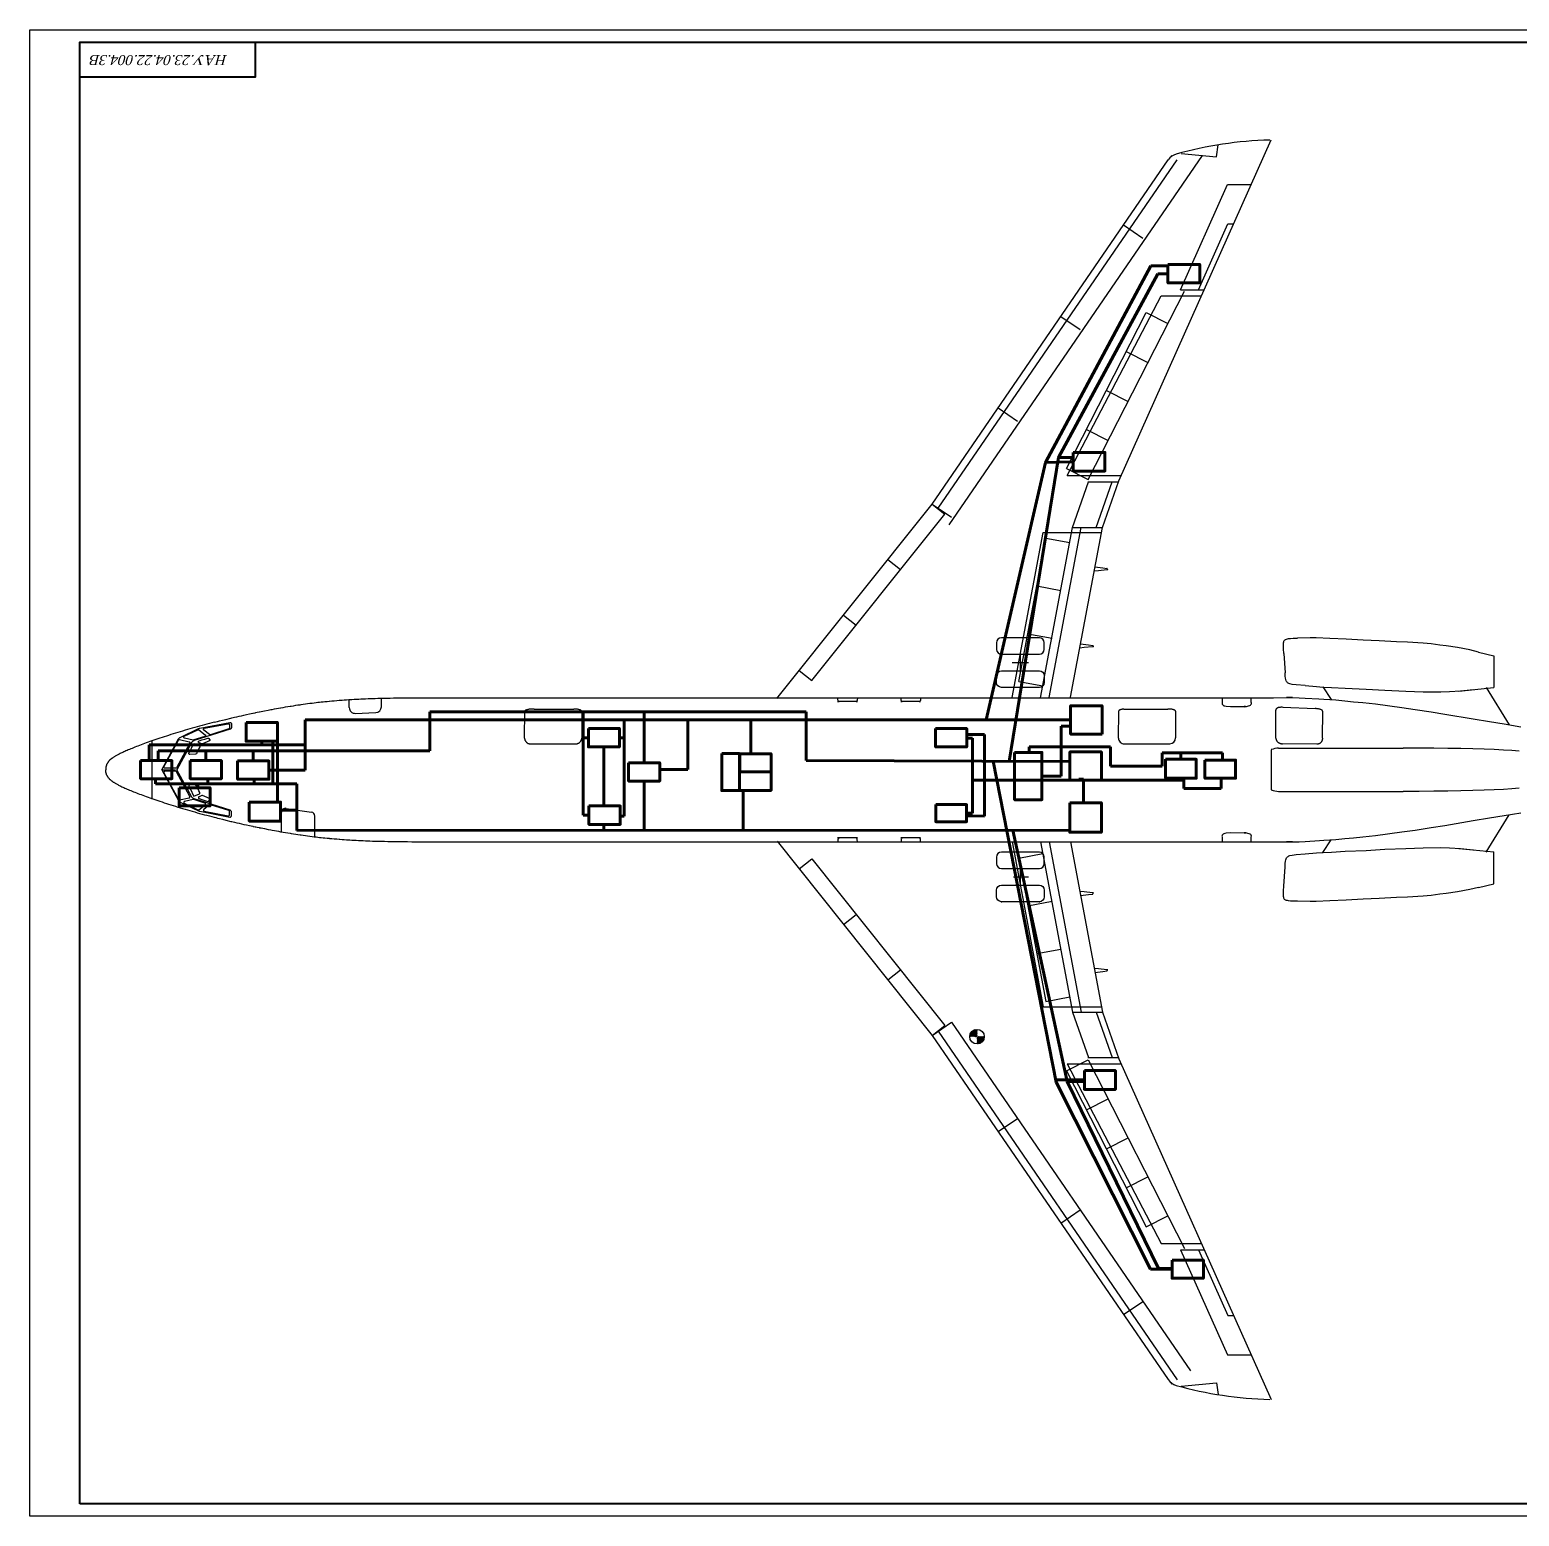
# Model space of a CAD drawing. Header units: millimetres. Extents: x 1996 to 3102, y 1502 to 2096.
# Drawn here: x 1996 to 2591, y 1502 to 2096 of the extents above; entities that cross this region are included whole.
import ezdxf

# ---------------------------------------------------------------- set-up
doc = ezdxf.new("R2010")
doc.units = ezdxf.units.MM
for name, color, linetype in [('10', 7, 'Continuous'), ('Tonk', 252, 'Continuous'), ('ГС1', 1, 'Continuous'), ('ГС2', 5, 'Continuous'), ('ГС3', 3, 'Continuous'), ('елементи ГС', 7, 'Continuous')]:
    doc.layers.add(name, color=color, linetype=linetype)
doc.layers.add('TRI', color=250, linetype='Continuous', lineweight=40)
doc.styles.add('ESKD_WIN', font='eskd_win.shx', dxfattribs={"oblique": 15})

msp = doc.modelspace()

# ---------------------------------------------------------------- linework, layer by layer
at = {"layer": '10', "color": 7, "linetype": 'Continuous'}
for p, q in [((2431.4, 1916.21), (2492.23, 2052.44)), ((2470.46, 2045.71), (2471.16, 2050.45)), ((2356.84, 1906.89), (2451.11, 2044.42)), ((2359.25, 1905.24), (2454.71, 2044.52)), ((2363.63, 1898.64), (2464.8, 2046.24)), ((2452.31, 2046.16), (2452.63, 2045.94)), ((2456.38, 2047.03), (2470.46, 2045.71)), ((2456.11, 1992.52), (2474.88, 2034.57)), ((2474.88, 2034.57), (2484.25, 2034.57)), ((2433.3, 2018.44), (2441, 2013.17)), ((2463.22, 1992.52), (2474.99, 2018.88)), ((2474.99, 2018.88), (2477.24, 2018.88)), ((2410.77, 1918.31), (2448.34, 1990.06)), ((2419.2, 1916.7), (2457.63, 1992.04)), ((2448.34, 1990.06), (2464.37, 1990.06)), ((2456.11, 1992.52), (2465.48, 1992.52)), ((2408.25, 1981.9), (2415.96, 1976.63)), ((2410.54, 1921.11), (2442.32, 1983.41)), ((2442.32, 1983.41), (2450.98, 1979)), ((2434.37, 1967.83), (2443.04, 1963.42)), ((2426.43, 1952.26), (2435.09, 1947.85)), ((2383.2, 1945.35), (2390.91, 1940.09)), ((2418.48, 1936.68), (2427.15, 1932.27)), ((2410.54, 1921.11), (2419.2, 1916.7)), ((2410.77, 1918.31), (2432.34, 1918.31)), ((2412.91, 1897.57), (2419.28, 1915.73)), ((2418.98, 1915.73), (2431.18, 1915.73)), ((2422.39, 1897.57), (2428.76, 1915.73)), ((2424.86, 1897.57), (2431.4, 1916.21)), ((2294.83, 1829.25), (2356.84, 1906.89)), ((2356.84, 1906.89), (2364.54, 1901.62)), ((2356.84, 1906.89), (2361.86, 1902.89)), ((2308.74, 1836.39), (2361.86, 1902.89)), ((2388.78, 1829.61), (2401.13, 1895.47)), ((2391.47, 1836.01), (2402.22, 1893.28)), ((2400.14, 1829.48), (2412.91, 1897.57)), ((2401.13, 1895.47), (2424.47, 1895.47)), ((2402.22, 1893.28), (2411.77, 1891.49)), ((2403.57, 1829.64), (2416.31, 1897.57)), ((2412.15, 1829.77), (2424.86, 1897.57)), ((2412.91, 1897.57), (2424.86, 1897.57)), ((2339.13, 1884.72), (2344.15, 1880.73)), ((2398.63, 1874.19), (2408.19, 1872.4)), ((2321.42, 1862.55), (2326.44, 1858.56)), ((2395.05, 1855.1), (2404.73, 1853.29)), ((2392.08, 1840.31), (2392.08, 1846.7)), ((2497.36, 1847.23), (2497.82, 1839.47)), ((2575.16, 1847.77), (2581.18, 1846.3)), ((2581.18, 1846.3), (2581.24, 1833.57)), ((2303.72, 1840.39), (2308.74, 1836.39)), ((2388.78, 1843.55), (2395.3, 1843.55)), ((2391.47, 1836.01), (2401.03, 1834.22)), ((2512.87, 1833.8), (2516.3, 1828.75)), ((2567.28, 1832.19), (2581.24, 1833.57)), ((2578.21, 1833.63), (2587.4, 1818.72)), ((2123.92, 1825.57), (2123.92, 1828.77)), ((2136.75, 1825.91), (2136.75, 1829.3)), ((2162.62, 1829.51), (2260.69, 1829.51)), ((2260.69, 1829.51), (2417.05, 1829.51)), ((2126.35, 1823.24), (2134.52, 1823.58)), ((2193.99, 1813.3), (2194.08, 1824.23)), ((2197.81, 1824.97), (2213.69, 1825)), ((2216.8, 1824.11), (2216.81, 1813.34)), ((2431.27, 1813.4), (2431.35, 1823.98)), ((2433.42, 1824.95), (2450.97, 1825)), ((2454.08, 1824.11), (2454.09, 1813.44)), ((2494.18, 1813.35), (2494.2, 1824.39)), ((2496.9, 1825.8), (2509.9, 1825.18)), ((2512.83, 1813.46), (2512.87, 1824.06)), ((2045.15, 1789), (2045.15, 1812.46)), ((2196.23, 1811.05), (2214.59, 1811.1)), ((2433.61, 1811.05), (2451.76, 1811.1)), ((2495.27, 1809.38), (2545.08, 1809.38)), ((2496.85, 1811.15), (2510.47, 1811.1)), ((2492.32, 1808.75), (2492.33, 1792.7)), ((2049.04, 1800.73), (2054.48, 1800.73)), ((2495.27, 1792.07), (2545.08, 1792.07)), ((2096.88, 1775.91), (2096.88, 1783.75)), ((2098.67, 1785.29), (2108.78, 1783.78)), ((2110.11, 1773.94), (2110.11, 1782.24)), ((2578.21, 1767.83), (2587.4, 1782.73)), ((2162.62, 1771.94), (2260.69, 1771.94)), ((2260.69, 1771.94), (2417.05, 1771.94)), ((2294.85, 1772.18), (2356.84, 1694.57)), ((2388.76, 1771.94), (2401.13, 1705.99)), ((2400.15, 1771.94), (2412.91, 1703.89)), ((2403.54, 1771.94), (2416.31, 1703.89)), ((2412.1, 1771.94), (2424.86, 1703.89)), ((2512.87, 1767.65), (2516.3, 1772.71)), ((2567.28, 1769.26), (2581.24, 1767.89)), ((2581.18, 1755.16), (2581.24, 1767.89)), ((2303.72, 1761.07), (2308.74, 1765.07)), ((2308.74, 1765.07), (2361.86, 1698.56)), ((2391.47, 1765.44), (2401.03, 1767.23)), ((2391.47, 1765.44), (2402.22, 1708.17)), ((2497.36, 1754.22), (2497.82, 1761.98)), ((2389.33, 1757.91), (2395.37, 1757.91)), ((2389.33, 1757.91), (2395.37, 1757.91)), ((2392.08, 1754.75), (2392.08, 1761.14)), ((2575.16, 1753.69), (2581.18, 1755.16)), ((2395.05, 1746.35), (2404.73, 1748.16)), ((2321.42, 1738.9), (2326.44, 1742.9)), ((2398.63, 1727.26), (2408.19, 1729.05)), ((2339.13, 1716.73), (2344.15, 1720.73)), ((2402.22, 1708.17), (2411.77, 1709.96)), ((2401.13, 1705.99), (2424.47, 1705.99)), ((2412.91, 1703.89), (2424.86, 1703.89)), ((2412.91, 1703.89), (2419.28, 1685.73)), ((2422.39, 1703.89), (2428.76, 1685.73)), ((2424.86, 1703.89), (2431.4, 1685.24)), ((2356.84, 1694.57), (2364.54, 1699.83)), ((2356.84, 1694.56), (2361.86, 1698.56)), ((2359.25, 1696.21), (2454.71, 1556.94)), ((2364.54, 1699.83), (2460.01, 1560.56)), ((2371.84, 1694.37), (2374.45, 1696.98)), ((2371.88, 1694.07), (2374.75, 1696.94)), ((2371.91, 1694.76), (2374.06, 1696.91)), ((2372.08, 1695.27), (2373.55, 1696.74)), ((2372.21, 1694.07), (2374.75, 1696.61)), ((2372.54, 1694.07), (2374.75, 1696.28)), ((2356.84, 1694.57), (2451.11, 1557.04)), ((2372.87, 1694.07), (2374.75, 1695.95)), ((2373.2, 1694.07), (2374.75, 1695.62)), ((2373.53, 1694.07), (2374.75, 1695.29)), ((2373.86, 1694.07), (2374.75, 1694.96)), ((2374.19, 1694.07), (2374.75, 1694.63)), ((2374.52, 1694.07), (2374.75, 1694.3)), ((2374.75, 1693.74), (2375.08, 1694.07)), ((2374.75, 1693.41), (2375.41, 1694.07)), ((2374.75, 1693.08), (2375.74, 1694.07)), ((2374.75, 1692.75), (2376.07, 1694.07)), ((2374.75, 1692.42), (2376.4, 1694.07)), ((2374.75, 1692.09), (2376.73, 1694.07)), ((2374.75, 1691.76), (2377.06, 1694.07)), ((2374.75, 1691.43), (2377.39, 1694.07)), ((2374.8, 1691.16), (2377.66, 1694.02)), ((2375.16, 1691.19), (2377.63, 1693.66)), ((2375.58, 1691.28), (2377.54, 1693.24)), ((2376.15, 1691.52), (2377.3, 1692.67)), ((2410.54, 1680.35), (2419.2, 1684.76)), ((2418.98, 1685.73), (2431.18, 1685.73)), ((2419.2, 1684.76), (2457.63, 1609.42)), ((2431.4, 1685.24), (2492.23, 1549.01)), ((2410.54, 1680.35), (2442.32, 1618.05)), ((2410.77, 1683.15), (2448.34, 1611.4)), ((2410.77, 1683.15), (2432.34, 1683.15)), ((2418.48, 1664.77), (2427.15, 1669.18)), ((2383.2, 1656.1), (2390.91, 1661.37)), ((2426.43, 1649.2), (2435.09, 1653.61)), ((2434.37, 1633.62), (2443.04, 1638.03)), ((2408.25, 1619.56), (2415.96, 1624.82)), ((2442.32, 1618.05), (2450.98, 1622.46)), ((2448.34, 1611.4), (2464.37, 1611.4)), ((2456.11, 1608.93), (2474.88, 1566.88)), ((2456.11, 1608.93), (2465.48, 1608.93)), ((2463.22, 1608.93), (2474.99, 1582.58)), ((2433.3, 1583.02), (2441, 1588.28)), ((2474.99, 1582.58), (2477.24, 1582.58)), ((2474.88, 1566.88), (2484.25, 1566.88)), ((2452.31, 1555.29), (2452.63, 1555.51)), ((2456.38, 1554.43), (2470.46, 1555.75)), ((2470.46, 1555.75), (2471.16, 1551))]:
    msp.add_line(p, q, dxfattribs=at)
for points in [[(2421.79, 1881.75), (2425.05, 1881.36), (2426.69, 1881.15), (2426.68, 1881.13), (2426.77, 1881.05), (2426.81, 1880.94), (2426.81, 1880.82), (2426.75, 1880.72), (2427, 1880.7), (2426.66, 1880.65), (2423.25, 1880.27), (2421.54, 1880.1)], [(2384.51, 1846.86), (2399.67, 1846.87), (2400.41, 1847.02), (2401.04, 1847.44), (2401.46, 1848.07), (2401.61, 1848.82), (2401.61, 1851.52), (2401.46, 1852.27), (2401.04, 1852.9), (2400.41, 1853.32), (2399.66, 1853.47), (2384.49, 1853.46), (2383.74, 1853.31), (2383.11, 1852.88), (2382.69, 1852.25), (2382.55, 1851.5), (2382.56, 1848.79), (2382.71, 1848.05), (2383.14, 1847.42), (2383.77, 1847), (2384.51, 1846.86)], [(2416.08, 1850.99), (2419.35, 1850.61), (2420.98, 1850.39), (2420.98, 1850.37), (2421.06, 1850.29), (2421.11, 1850.19), (2421.1, 1850.07), (2421.05, 1849.97), (2421.3, 1849.95), (2420.95, 1849.89), (2417.54, 1849.52), (2415.84, 1849.35)], [(2497.36, 1847.23), (2497.24, 1849.06), (2497.2, 1850.15), (2497.21, 1850.88), (2497.25, 1851.41), (2497.32, 1851.8), (2497.4, 1852.1), (2497.52, 1852.34), (2497.66, 1852.54), (2497.85, 1852.7), (2498.07, 1852.84), (2498.36, 1852.95), (2498.74, 1853.05), (2499.25, 1853.13), (2499.96, 1853.2), (2501.04, 1853.25), (2502.84, 1853.28)], [(2575.16, 1847.77), (2571.67, 1848.62), (2566.77, 1849.53), (2562.17, 1850.23), (2559.71, 1850.52), (2556.14, 1850.99), (2552.95, 1851.27), (2546.7, 1851.65), (2542.39, 1851.82), (2535.46, 1852.19), (2528.97, 1852.5), (2522.18, 1852.87), (2515.68, 1853.17), (2510.25, 1853.43), (2507.89, 1853.42), (2502.84, 1853.28)], [(2399.66, 1833.63), (2384.49, 1833.65), (2383.74, 1833.8), (2383.11, 1834.22), (2382.69, 1834.85), (2382.55, 1835.6), (2382.56, 1838.31), (2382.71, 1839.05), (2383.14, 1839.68), (2383.77, 1840.1), (2384.51, 1840.24), (2399.67, 1840.23), (2400.41, 1840.08), (2401.04, 1839.66), (2401.46, 1839.03), (2401.61, 1838.29), (2401.61, 1835.58), (2401.46, 1834.83), (2401.04, 1834.2), (2400.41, 1833.78), (2399.66, 1833.63)], [(2505.85, 1834.39), (2502.27, 1834.63), (2500.62, 1834.84), (2499.67, 1835.06), (2499.33, 1835.19), (2499.05, 1835.34), (2498.82, 1835.52), (2498.62, 1835.73), (2498.44, 1835.98), (2498.29, 1836.31), (2498.16, 1836.73), (2498.04, 1837.31), (2497.93, 1838.15), (2497.82, 1839.47)], [(2505.85, 1834.39), (2510.36, 1833.96), (2513.11, 1833.79), (2516.42, 1833.62), (2521.8, 1833.32), (2530.21, 1832.96), (2537.73, 1832.53), (2546.05, 1832.18), (2553.05, 1831.88), (2560.01, 1831.82), (2563.58, 1831.94), (2567.95, 1832.25), (2573.1, 1832.77)], [(2085.6, 1823.37), (2086.38, 1823.53), (2086.57, 1823.57), (2087.16, 1823.69), (2087.94, 1823.85), (2088.05, 1823.88), (2088.71, 1824.01), (2090.02, 1824.26), (2091.49, 1824.55), (2092.6, 1824.76), (2093.13, 1824.86), (2094, 1825.03), (2094.83, 1825.18), (2095.64, 1825.33), (2096.49, 1825.48), (2096.65, 1825.5), (2097.57, 1825.66), (2098.5, 1825.82), (2099.44, 1825.98), (2100.38, 1826.13), (2100.72, 1826.18), (2101.66, 1826.33), (2102.55, 1826.47), (2103.43, 1826.61), (2104.27, 1826.73), (2104.7, 1826.79), (2105.55, 1826.91), (2106.41, 1827.03), (2107.26, 1827.15), (2108.16, 1827.27), (2108.23, 1827.28), (2109.08, 1827.39), (2109.88, 1827.49), (2110.64, 1827.58), (2111.36, 1827.67), (2112.05, 1827.75), (2112.71, 1827.82), (2113.45, 1827.9), (2114.22, 1827.97), (2115.06, 1828.06), (2115.94, 1828.14), (2116.09, 1828.15), (2117.02, 1828.24), (2117.96, 1828.32), (2118.9, 1828.4), (2119.83, 1828.47), (2120.16, 1828.5), (2121.05, 1828.57), (2121.94, 1828.63), (2122.83, 1828.69), (2123.72, 1828.75)], [(2123.72, 1828.75), (2124.11, 1828.78), (2124.98, 1828.83), (2125.86, 1828.88), (2126.74, 1828.93), (2127.61, 1828.98), (2127.69, 1828.98), (2128.57, 1829.02), (2129.5, 1829.06), (2130.47, 1829.1), (2131.5, 1829.14), (2132.15, 1829.17), (2133.19, 1829.2), (2134.29, 1829.24), (2135.39, 1829.27), (2135.73, 1829.28), (2136.85, 1829.31), (2138.03, 1829.33), (2139.28, 1829.36), (2140.29, 1829.37), (2141.65, 1829.4), (2143.17, 1829.42), (2143.75, 1829.42), (2145.36, 1829.44), (2147.06, 1829.46), (2147.22, 1829.46), (2148.96, 1829.47), (2150.95, 1829.48), (2152.29, 1829.49), (2154.84, 1829.5), (2156.16, 1829.5), (2158.73, 1829.51), (2160.19, 1829.51), (2162.62, 1829.51)], [(2326.94, 1829.51), (2326.92, 1828.54), (2326.85, 1828.36), (2326.73, 1828.2), (2326.58, 1828.08), (2326.41, 1827.99), (2326.94, 1827.96), (2326.21, 1827.96), (2319.8, 1827.97), (2319.07, 1827.98), (2319.61, 1828.03), (2319.45, 1828.13), (2319.31, 1828.28), (2319.22, 1828.45), (2319.17, 1828.64), (2319.16, 1829.51)], [(2352.23, 1829.51), (2352.2, 1828.54), (2352.13, 1828.36), (2352.02, 1828.2), (2351.87, 1828.08), (2351.69, 1827.99), (2352.23, 1827.96), (2351.5, 1827.96), (2345.08, 1827.97), (2344.35, 1827.98), (2344.89, 1828.03), (2344.73, 1828.13), (2344.6, 1828.28), (2344.5, 1828.45), (2344.45, 1828.64), (2344.45, 1829.51)], [(2417.05, 1829.51), (2493.25, 1829.51), (2500.44, 1829.54), (2500.84, 1829.55), (2498.38, 1829.57), (2503.5, 1829.48), (2505.8, 1829.39), (2511.31, 1829.09), (2513.29, 1828.93), (2518.12, 1828.61), (2521.77, 1828.26), (2525.12, 1827.91), (2528.87, 1827.58), (2533.99, 1827.03), (2544.5, 1825.55), (2549.87, 1824.84), (2556.22, 1823.83), (2561.7, 1823), (2573.04, 1821.06), (2579.56, 1819.99), (2585.32, 1819.04), (2591.98, 1817.92)], [(2472.69, 1829.44), (2472.68, 1827.47), (2472.65, 1827.35), (2472.64, 1827.14), (2472.7, 1826.89), (2472.8, 1826.75), (2473.23, 1826.41), (2473.41, 1826.31), (2473.74, 1826.21), (2474.24, 1826.13), (2476.08, 1826.01), (2481.49, 1826.02), (2482.02, 1826.01), (2481.49, 1825.99), (2481.49, 1825.97), (2481.52, 1825.95), (2481.57, 1825.93), (2481.84, 1825.94), (2482.48, 1826.06), (2483.21, 1826.24), (2483.76, 1826.44), (2484.05, 1826.59), (2484.22, 1826.74), (2484.32, 1826.89), (2484.36, 1827.09), (2484.36, 1827.4), (2484.33, 1827.61), (2484.32, 1829.36)], [(2069.96, 1819.71), (2070.56, 1819.87), (2071.28, 1820.05), (2072.13, 1820.26), (2073.24, 1820.53), (2074.67, 1820.87), (2076.64, 1821.34), (2077.04, 1821.44)], [(2077.04, 1821.44), (2078.05, 1821.68), (2078.99, 1821.9), (2079.93, 1822.12), (2080.89, 1822.33), (2081.84, 1822.55), (2082.89, 1822.78), (2084.02, 1823.03), (2085.37, 1823.32), (2085.6, 1823.37)], [(2197.81, 1824.97), (2197.58, 1824.99), (2197.32, 1824.99), (2197.05, 1825), (2196.76, 1824.99), (2196.46, 1824.97), (2196.15, 1824.94), (2195.83, 1824.9), (2195.53, 1824.85), (2195.24, 1824.79), (2194.97, 1824.72), (2194.74, 1824.64), (2194.63, 1824.6), (2194.53, 1824.56), (2194.44, 1824.52), (2194.36, 1824.47), (2194.29, 1824.43), (2194.23, 1824.39), (2194.18, 1824.35), (2194.14, 1824.31), (2194.1, 1824.27), (2194.08, 1824.23)], [(2216.8, 1824.11), (2216.8, 1824.14), (2216.79, 1824.18), (2216.78, 1824.21), (2216.76, 1824.25), (2216.73, 1824.28), (2216.69, 1824.32), (2216.65, 1824.36), (2216.6, 1824.4), (2216.54, 1824.44), (2216.48, 1824.48), (2216.32, 1824.56), (2216.13, 1824.63), (2215.91, 1824.71), (2215.67, 1824.77), (2215.4, 1824.83), (2215.12, 1824.88), (2214.83, 1824.93), (2214.53, 1824.96), (2214.24, 1824.98), (2213.96, 1824.99), (2213.69, 1825)], [(2433.42, 1824.95), (2433.21, 1824.93), (2433, 1824.91), (2432.79, 1824.87), (2432.58, 1824.84), (2432.38, 1824.79), (2432.2, 1824.74), (2432.02, 1824.69), (2431.86, 1824.62), (2431.71, 1824.56), (2431.59, 1824.48), (2431.53, 1824.44), (2431.48, 1824.41), (2431.44, 1824.36), (2431.41, 1824.32), (2431.38, 1824.28), (2431.35, 1824.24), (2431.34, 1824.2), (2431.33, 1824.15), (2431.32, 1824.11), (2431.33, 1824.06), (2431.34, 1824.02), (2431.35, 1823.98)], [(2454.08, 1824.11), (2454.08, 1824.15), (2454.07, 1824.18), (2454.06, 1824.22), (2454.04, 1824.26), (2454.01, 1824.3), (2453.98, 1824.34), (2453.95, 1824.38), (2453.9, 1824.42), (2453.85, 1824.46), (2453.79, 1824.5), (2453.73, 1824.53), (2453.66, 1824.57), (2453.49, 1824.65), (2453.3, 1824.71), (2453.08, 1824.78), (2452.83, 1824.83), (2452.55, 1824.88), (2452.26, 1824.93), (2451.95, 1824.96), (2451.63, 1824.98), (2451.3, 1824.99), (2450.97, 1825)], [(2494.2, 1824.39), (2494.2, 1824.49), (2494.21, 1824.58), (2494.23, 1824.67), (2494.24, 1824.76), (2494.27, 1824.84), (2494.3, 1824.92), (2494.33, 1825), (2494.37, 1825.07), (2494.41, 1825.14), (2494.46, 1825.2), (2494.52, 1825.26), (2494.58, 1825.32), (2494.64, 1825.37), (2494.71, 1825.43), (2494.79, 1825.47), (2494.87, 1825.52), (2494.95, 1825.56), (2495.04, 1825.6), (2495.14, 1825.63), (2495.24, 1825.67), (2495.35, 1825.69), (2495.46, 1825.72), (2495.58, 1825.74), (2495.7, 1825.76), (2495.97, 1825.79), (2496.25, 1825.81), (2496.57, 1825.81), (2496.9, 1825.8)], [(2512.87, 1824.06), (2512.87, 1824.1), (2512.86, 1824.15), (2512.85, 1824.19), (2512.84, 1824.24), (2512.81, 1824.28), (2512.79, 1824.33), (2512.75, 1824.37), (2512.72, 1824.42), (2512.67, 1824.47), (2512.62, 1824.51), (2512.56, 1824.55), (2512.5, 1824.6), (2512.43, 1824.64), (2512.35, 1824.68), (2512.18, 1824.77), (2511.97, 1824.84), (2511.75, 1824.91), (2511.49, 1824.98), (2511.21, 1825.04), (2510.91, 1825.09), (2510.59, 1825.13), (2510.25, 1825.16), (2509.9, 1825.18)], [(2069.96, 1819.71), (2068.99, 1819.46), (2068.02, 1819.21), (2067.05, 1818.95), (2066.07, 1818.69), (2065.1, 1818.42), (2064.12, 1818.15), (2063.15, 1817.88), (2062.18, 1817.61), (2061.2, 1817.33), (2060.24, 1817.05), (2059.27, 1816.77), (2058.31, 1816.49), (2057.35, 1816.2), (2056.4, 1815.92), (2055.45, 1815.63), (2054.51, 1815.34), (2053.58, 1815.05), (2052.66, 1814.76), (2051.74, 1814.47), (2050.86, 1814.19), (2049.98, 1813.9), (2049.12, 1813.62), (2048.26, 1813.34), (2047.42, 1813.05), (2046.61, 1812.78), (2045.81, 1812.5), (2045.02, 1812.23), (2044.25, 1811.96), (2043.53, 1811.7), (2042.82, 1811.45), (2042.12, 1811.19), (2041.44, 1810.94), (2040.76, 1810.69), (2040.11, 1810.44), (2039.48, 1810.2), (2038.86, 1809.96), (2038.26, 1809.72), (2037.71, 1809.5), (2037.17, 1809.28), (2036.64, 1809.06), (2036.12, 1808.85), (2035.63, 1808.64), (2035.15, 1808.44), (2034.69, 1808.23), (2034.27, 1808.05), (2033.85, 1807.86), (2033.45, 1807.67), (2033.07, 1807.5), (2032.71, 1807.32), (2032.36, 1807.16)], [(2049.04, 1800.73), (2055.55, 1812.81), (2055.62, 1812.95), (2055.71, 1813.07), (2055.81, 1813.19), (2055.91, 1813.3), (2056.03, 1813.4), (2056.15, 1813.49), (2056.28, 1813.57), (2056.41, 1813.64), (2063.75, 1817.18), (2063.9, 1817.25), (2064.06, 1817.3), (2064.22, 1817.34), (2076.16, 1819.64), (2076.25, 1819.65), (2076.34, 1819.64), (2076.43, 1819.62), (2076.52, 1819.59), (2076.6, 1819.54), (2076.67, 1819.48), (2076.73, 1819.41), (2076.78, 1819.34), (2076.82, 1819.25), (2076.84, 1819.16), (2076.85, 1819.07), (2076.85, 1817.65), (2076.84, 1817.54), (2076.82, 1817.43), (2076.78, 1817.33), (2076.73, 1817.23), (2076.67, 1817.14), (2076.59, 1817.06), (2076.5, 1817), (2076.41, 1816.94), (2076.31, 1816.9), (2061.97, 1812.4), (2061.81, 1812.34), (2061.66, 1812.27), (2061.52, 1812.19), (2061.38, 1812.09), (2061.25, 1811.99), (2061.13, 1811.87), (2061.02, 1811.74), (2060.92, 1811.61), (2060.84, 1811.46), (2055.06, 1800.73)], [(2061.57, 1812.61), (2058.1, 1813.38), (2058.03, 1813.41), (2057.97, 1813.44), (2057.91, 1813.49), (2057.86, 1813.55), (2057.83, 1813.61), (2057.81, 1813.68), (2057.8, 1813.76), (2057.8, 1813.83), (2057.82, 1813.9), (2057.86, 1813.97), (2057.9, 1814.03), (2057.95, 1814.08), (2058.02, 1814.11), (2063.45, 1816.73), (2063.52, 1816.76), (2063.59, 1816.77), (2063.66, 1816.77), (2063.73, 1816.76), (2063.8, 1816.73), (2063.86, 1816.69), (2066.38, 1814.71), (2066.44, 1814.65), (2066.48, 1814.59), (2066.51, 1814.52), (2066.53, 1814.45), (2066.53, 1814.37), (2066.52, 1814.29), (2066.49, 1814.22), (2066.45, 1814.16), (2066.39, 1814.1), (2066.33, 1814.06), (2066.26, 1814.03), (2061.77, 1812.62), (2061.71, 1812.61), (2061.64, 1812.6), (2061.57, 1812.61)], [(2068.11, 1814.79), (2065.81, 1816.59), (2065.76, 1816.64), (2065.71, 1816.7), (2065.68, 1816.77), (2065.66, 1816.84), (2065.66, 1816.92), (2065.67, 1816.99), (2065.7, 1817.06), (2065.73, 1817.12), (2065.78, 1817.18), (2065.84, 1817.22), (2065.91, 1817.26), (2065.98, 1817.28), (2075.61, 1819.14), (2075.69, 1819.14), (2075.76, 1819.14), (2075.83, 1819.11), (2075.9, 1819.08), (2075.96, 1819.03), (2076.01, 1818.97), (2076.04, 1818.9), (2076.06, 1818.83), (2076.07, 1818.75), (2076.07, 1817.4), (2076.07, 1817.33), (2076.05, 1817.26), (2076.02, 1817.2), (2075.97, 1817.14), (2075.92, 1817.09), (2075.86, 1817.06), (2075.8, 1817.03), (2068.46, 1814.72), (2068.39, 1814.71), (2068.31, 1814.71), (2068.24, 1814.72), (2068.17, 1814.75), (2068.11, 1814.79)], [(2054.59, 1801.35), (2050.25, 1801.35), (2050.17, 1801.36), (2050.1, 1801.38), (2050.04, 1801.41), (2049.98, 1801.45), (2049.93, 1801.51), (2049.89, 1801.57), (2049.87, 1801.64), (2049.86, 1801.71), (2049.86, 1801.79), (2049.87, 1801.86), (2049.9, 1801.92), (2055.65, 1812.6), (2055.69, 1812.66), (2055.74, 1812.72), (2055.8, 1812.76), (2055.87, 1812.79), (2055.94, 1812.8), (2056.01, 1812.81), (2056.08, 1812.8), (2059.96, 1811.94), (2060.03, 1811.91), (2060.09, 1811.88), (2060.14, 1811.83), (2060.19, 1811.78), (2060.23, 1811.72), (2060.25, 1811.65), (2060.26, 1811.58), (2060.26, 1811.51), (2060.24, 1811.44), (2060.21, 1811.37), (2054.93, 1801.55), (2054.89, 1801.5), (2054.84, 1801.45), (2054.79, 1801.41), (2054.72, 1801.38), (2054.66, 1801.36), (2054.59, 1801.35)], [(2062.5, 1806.93), (2060.27, 1806.8), (2060.2, 1806.8), (2060.13, 1806.82), (2060.06, 1806.85), (2060, 1806.89), (2059.95, 1806.94), (2059.91, 1807), (2059.88, 1807.07), (2059.86, 1807.14), (2059.86, 1807.21), (2059.87, 1807.28), (2059.89, 1807.35), (2060.36, 1808.34), (2060.83, 1809.32), (2061.32, 1810.3), (2061.83, 1811.27), (2064.04, 1810.37), (2064.1, 1810.34), (2064.16, 1810.29), (2064.21, 1810.24), (2064.24, 1810.17), (2064.27, 1810.1), (2064.28, 1810.03), (2064.27, 1809.96), (2064.26, 1809.88), (2064.23, 1809.82), (2063.86, 1809.16), (2063.5, 1808.5), (2063.16, 1807.83), (2062.83, 1807.15), (2062.79, 1807.1), (2062.75, 1807.04), (2062.69, 1807), (2062.63, 1806.97), (2062.57, 1806.94), (2062.5, 1806.93)], [(2065.01, 1811.06), (2063.91, 1811.51), (2063.85, 1811.55), (2063.79, 1811.59), (2063.74, 1811.65), (2063.71, 1811.71), (2063.68, 1811.78), (2063.67, 1811.85), (2063.67, 1811.92), (2063.69, 1811.99), (2063.71, 1812.06), (2063.75, 1812.12), (2063.8, 1812.17), (2063.86, 1812.21), (2063.93, 1812.24), (2065.07, 1812.63), (2066.22, 1813.01), (2067.37, 1813.37), (2067.44, 1813.38), (2067.51, 1813.38), (2067.58, 1813.37), (2067.65, 1813.35), (2067.71, 1813.31), (2067.77, 1813.26), (2068.13, 1812.87), (2068.18, 1812.81), (2068.21, 1812.74), (2068.23, 1812.67), (2068.23, 1812.6), (2068.23, 1812.52), (2068.2, 1812.45), (2068.17, 1812.39), (2068.12, 1812.33), (2068.06, 1812.28), (2067.99, 1812.25), (2067.1, 1811.87), (2066.21, 1811.48), (2065.32, 1811.07), (2065.26, 1811.05), (2065.2, 1811.04), (2065.14, 1811.04), (2065.07, 1811.05), (2065.01, 1811.06)], [(2193.99, 1813.3), (2194, 1813.22), (2194, 1813.13), (2194.01, 1813.05), (2194.03, 1812.96), (2194.05, 1812.86), (2194.07, 1812.77), (2194.1, 1812.67), (2194.14, 1812.57), (2194.18, 1812.47), (2194.23, 1812.37), (2194.29, 1812.27), (2194.35, 1812.17), (2194.42, 1812.07), (2194.49, 1811.98), (2194.57, 1811.88), (2194.65, 1811.79), (2194.74, 1811.7), (2194.83, 1811.62), (2194.92, 1811.54), (2195.02, 1811.47), (2195.12, 1811.4), (2195.23, 1811.33), (2195.33, 1811.28), (2195.44, 1811.23), (2195.54, 1811.18), (2195.65, 1811.15), (2195.75, 1811.11), (2195.85, 1811.09), (2195.95, 1811.07), (2196.05, 1811.06), (2196.14, 1811.05), (2196.23, 1811.05)], [(2214.59, 1811.1), (2214.67, 1811.1), (2214.75, 1811.11), (2214.84, 1811.12), (2214.93, 1811.14), (2215.02, 1811.16), (2215.11, 1811.18), (2215.21, 1811.21), (2215.31, 1811.25), (2215.4, 1811.29), (2215.5, 1811.34), (2215.6, 1811.4), (2215.7, 1811.46), (2215.8, 1811.53), (2215.89, 1811.6), (2215.99, 1811.68), (2216.08, 1811.76), (2216.16, 1811.85), (2216.25, 1811.94), (2216.32, 1812.03), (2216.4, 1812.13), (2216.47, 1812.23), (2216.53, 1812.34), (2216.58, 1812.44), (2216.63, 1812.54), (2216.68, 1812.65), (2216.72, 1812.75), (2216.75, 1812.86), (2216.77, 1812.96), (2216.79, 1813.06), (2216.8, 1813.15), (2216.81, 1813.25), (2216.81, 1813.34)], [(2494.18, 1813.35), (2494.18, 1813.26), (2494.19, 1813.17), (2494.2, 1813.07), (2494.21, 1812.97), (2494.24, 1812.87), (2494.27, 1812.77), (2494.3, 1812.67), (2494.35, 1812.56), (2494.4, 1812.45), (2494.46, 1812.35), (2494.53, 1812.24), (2494.6, 1812.14), (2494.68, 1812.03), (2494.77, 1811.93), (2494.87, 1811.84), (2494.97, 1811.75), (2495.08, 1811.66), (2495.19, 1811.58), (2495.31, 1811.5), (2495.43, 1811.43), (2495.56, 1811.37), (2495.68, 1811.32), (2495.81, 1811.27), (2495.93, 1811.23), (2496.06, 1811.2), (2496.18, 1811.17), (2496.3, 1811.15), (2496.42, 1811.14), (2496.53, 1811.14), (2496.64, 1811.14), (2496.75, 1811.14), (2496.85, 1811.15)], [(2510.47, 1811.1), (2510.55, 1811.08), (2510.64, 1811.07), (2510.73, 1811.07), (2510.83, 1811.07), (2510.93, 1811.07), (2511.04, 1811.09), (2511.14, 1811.11), (2511.25, 1811.13), (2511.37, 1811.17), (2511.48, 1811.21), (2511.59, 1811.26), (2511.71, 1811.32), (2511.82, 1811.39), (2511.93, 1811.46), (2512.04, 1811.54), (2512.14, 1811.63), (2512.23, 1811.72), (2512.33, 1811.82), (2512.41, 1811.92), (2512.49, 1812.03), (2512.56, 1812.14), (2512.62, 1812.25), (2512.68, 1812.36), (2512.73, 1812.47), (2512.77, 1812.58), (2512.8, 1812.68), (2512.83, 1812.79), (2512.85, 1812.89), (2512.86, 1812.99), (2512.87, 1813.09), (2512.87, 1813.18), (2512.86, 1813.27), (2512.85, 1813.36), (2512.83, 1813.46)], [(2591.37, 1808.13), (2588.42, 1808.37), (2585.09, 1808.58), (2581.39, 1808.77), (2577.32, 1808.93), (2572.87, 1809.07), (2568.05, 1809.18), (2562.86, 1809.27), (2557.3, 1809.33), (2551.36, 1809.37), (2545.05, 1809.38)], [(2029.02, 1805.3), (2028.93, 1805.22), (2028.79, 1805.1), (2028.65, 1804.98), (2028.53, 1804.87), (2028.41, 1804.76), (2028.29, 1804.64), (2028.18, 1804.53), (2028.08, 1804.42), (2027.98, 1804.31), (2027.88, 1804.2), (2027.79, 1804.09), (2027.7, 1803.98), (2027.62, 1803.88), (2027.54, 1803.77), (2027.47, 1803.66), (2027.4, 1803.55), (2027.33, 1803.44), (2027.27, 1803.33), (2027.2, 1803.22), (2027.15, 1803.11), (2027.09, 1803), (2027.04, 1802.89), (2026.99, 1802.78), (2026.95, 1802.66), (2026.91, 1802.55), (2026.87, 1802.43), (2026.83, 1802.32), (2026.8, 1802.2), (2026.77, 1802.08), (2026.74, 1801.96), (2026.72, 1801.83), (2026.69, 1801.71), (2026.67, 1801.58), (2026.66, 1801.45), (2026.64, 1801.31), (2026.63, 1801.18), (2026.63, 1801.04), (2026.62, 1800.9), (2026.62, 1800.75)], [(2032.36, 1807.16), (2032.03, 1806.99), (2031.73, 1806.84), (2031.44, 1806.68), (2031.15, 1806.54), (2030.9, 1806.4), (2030.65, 1806.26), (2030.41, 1806.12), (2030.2, 1806), (2029.99, 1805.88), (2029.8, 1805.75), (2029.62, 1805.64), (2029.45, 1805.53), (2029.29, 1805.42), (2029.14, 1805.32), (2029.01, 1805.22), (2028.88, 1805.13), (2028.77, 1805.04), (2028.75, 1805.02)], [(2029.02, 1796.21), (2028.93, 1796.29), (2028.79, 1796.41), (2028.65, 1796.53), (2028.53, 1796.64), (2028.41, 1796.75), (2028.29, 1796.87), (2028.18, 1796.98), (2028.08, 1797.09), (2027.98, 1797.2), (2027.88, 1797.31), (2027.79, 1797.42), (2027.7, 1797.52), (2027.62, 1797.63), (2027.54, 1797.74), (2027.47, 1797.85), (2027.4, 1797.96), (2027.33, 1798.07), (2027.27, 1798.18), (2027.2, 1798.28), (2027.15, 1798.4), (2027.09, 1798.51), (2027.04, 1798.62), (2026.99, 1798.73), (2026.95, 1798.84), (2026.91, 1798.96), (2026.87, 1799.07), (2026.83, 1799.19), (2026.8, 1799.31), (2026.77, 1799.43), (2026.74, 1799.55), (2026.72, 1799.68), (2026.69, 1799.8), (2026.67, 1799.93), (2026.66, 1800.06), (2026.64, 1800.19), (2026.63, 1800.33), (2026.63, 1800.47), (2026.62, 1800.61), (2026.62, 1800.75)], [(2049.04, 1800.73), (2055.55, 1788.64), (2055.62, 1788.51), (2055.71, 1788.39), (2055.81, 1788.27), (2055.91, 1788.16), (2056.03, 1788.06), (2056.15, 1787.97), (2056.28, 1787.88), (2056.41, 1787.81), (2063.75, 1784.28), (2063.9, 1784.21), (2064.06, 1784.16), (2064.22, 1784.12), (2076.16, 1781.82), (2076.25, 1781.81), (2076.34, 1781.81), (2076.43, 1781.83), (2076.52, 1781.86), (2076.6, 1781.91), (2076.67, 1781.97), (2076.73, 1782.04), (2076.78, 1782.12), (2076.82, 1782.21), (2076.84, 1782.3), (2076.85, 1782.39), (2076.85, 1783.81), (2076.84, 1783.92), (2076.82, 1784.03), (2076.78, 1784.13), (2076.73, 1784.23), (2076.67, 1784.31), (2076.59, 1784.39), (2076.5, 1784.46), (2076.41, 1784.51), (2076.31, 1784.55), (2061.97, 1789.06), (2061.81, 1789.12), (2061.66, 1789.19), (2061.52, 1789.27), (2061.38, 1789.36), (2061.25, 1789.47), (2061.13, 1789.59), (2061.02, 1789.71), (2060.92, 1789.85), (2060.84, 1789.99), (2055.06, 1800.73)], [(2054.59, 1800.11), (2050.25, 1800.11), (2050.17, 1800.1), (2050.1, 1800.08), (2050.04, 1800.05), (2049.98, 1800), (2049.93, 1799.95), (2049.89, 1799.88), (2049.87, 1799.82), (2049.86, 1799.74), (2049.86, 1799.67), (2049.87, 1799.6), (2049.9, 1799.53), (2055.65, 1788.85), (2055.69, 1788.79), (2055.74, 1788.74), (2055.8, 1788.7), (2055.87, 1788.67), (2055.94, 1788.65), (2056.01, 1788.65), (2056.08, 1788.66), (2059.96, 1789.52), (2060.03, 1789.54), (2060.09, 1789.58), (2060.14, 1789.62), (2060.19, 1789.68), (2060.23, 1789.74), (2060.25, 1789.81), (2060.26, 1789.88), (2060.26, 1789.95), (2060.24, 1790.02), (2060.21, 1790.08), (2054.93, 1799.9), (2054.89, 1799.96), (2054.84, 1800.01), (2054.79, 1800.05), (2054.72, 1800.08), (2054.66, 1800.1), (2054.59, 1800.11)], [(2028.75, 1796.43), (2028.77, 1796.42), (2028.88, 1796.33), (2029.01, 1796.23), (2029.14, 1796.14), (2029.29, 1796.03), (2029.45, 1795.93), (2029.62, 1795.81), (2029.8, 1795.7), (2029.99, 1795.58), (2030.2, 1795.46), (2030.41, 1795.33), (2030.65, 1795.2), (2030.9, 1795.06), (2031.15, 1794.92), (2031.44, 1794.77), (2031.73, 1794.62), (2032.03, 1794.47), (2032.36, 1794.3), (2032.71, 1794.13), (2033.07, 1793.96), (2033.45, 1793.78), (2033.85, 1793.6), (2034.27, 1793.41), (2034.69, 1793.22), (2035.15, 1793.02), (2035.63, 1792.81), (2036.12, 1792.61), (2036.64, 1792.39), (2037.17, 1792.17), (2037.71, 1791.95), (2038.26, 1791.73), (2038.86, 1791.5), (2039.48, 1791.26), (2040.11, 1791.02), (2040.76, 1790.77), (2041.44, 1790.52), (2042.12, 1790.26), (2042.82, 1790.01), (2043.53, 1789.75), (2044.25, 1789.5), (2045.02, 1789.23), (2045.81, 1788.95), (2046.61, 1788.68), (2047.42, 1788.4), (2048.26, 1788.12), (2049.12, 1787.84), (2049.98, 1787.55), (2050.86, 1787.27), (2051.74, 1786.98), (2052.66, 1786.69)], [(2062.5, 1794.52), (2060.27, 1794.66), (2060.2, 1794.65), (2060.13, 1794.64), (2060.06, 1794.61), (2060, 1794.57), (2059.95, 1794.52), (2059.91, 1794.46), (2059.88, 1794.39), (2059.86, 1794.32), (2059.86, 1794.25), (2059.87, 1794.17), (2059.89, 1794.11), (2060.36, 1793.12), (2060.83, 1792.13), (2061.32, 1791.15), (2061.83, 1790.18), (2064.04, 1791.09), (2064.1, 1791.12), (2064.16, 1791.17), (2064.21, 1791.22), (2064.24, 1791.28), (2064.27, 1791.35), (2064.28, 1791.43), (2064.27, 1791.5), (2064.26, 1791.57), (2064.23, 1791.64), (2063.86, 1792.29), (2063.5, 1792.96), (2063.16, 1793.63), (2062.83, 1794.3), (2062.79, 1794.36), (2062.75, 1794.41), (2062.69, 1794.46), (2062.63, 1794.49), (2062.57, 1794.51), (2062.5, 1794.52)], [(2591.37, 1793.32), (2588.42, 1793.09), (2585.09, 1792.87), (2581.39, 1792.69), (2577.32, 1792.53), (2572.87, 1792.39), (2568.05, 1792.28), (2562.86, 1792.19), (2557.3, 1792.12), (2551.36, 1792.09), (2545.05, 1792.08)], [(2052.66, 1786.69), (2053.58, 1786.4), (2054.51, 1786.11), (2055.45, 1785.82), (2056.4, 1785.54), (2057.35, 1785.25), (2058.31, 1784.97), (2059.27, 1784.68), (2060.24, 1784.4), (2061.2, 1784.12), (2062.18, 1783.85), (2063.15, 1783.57), (2064.12, 1783.3), (2065.1, 1783.03), (2066.07, 1782.77), (2067.05, 1782.51), (2068.02, 1782.25), (2068.99, 1781.99), (2069.96, 1781.74)], [(2061.57, 1788.84), (2058.1, 1788.07), (2058.03, 1788.05), (2057.97, 1788.01), (2057.91, 1787.97), (2057.86, 1787.91), (2057.83, 1787.84), (2057.81, 1787.77), (2057.8, 1787.7), (2057.8, 1787.63), (2057.82, 1787.55), (2057.86, 1787.49), (2057.9, 1787.43), (2057.95, 1787.38), (2058.02, 1787.34), (2063.45, 1784.72), (2063.52, 1784.7), (2063.59, 1784.69), (2063.66, 1784.69), (2063.73, 1784.7), (2063.8, 1784.73), (2063.86, 1784.77), (2066.38, 1786.75), (2066.44, 1786.8), (2066.48, 1786.86), (2066.51, 1786.93), (2066.53, 1787.01), (2066.53, 1787.09), (2066.52, 1787.16), (2066.49, 1787.23), (2066.45, 1787.3), (2066.39, 1787.35), (2066.33, 1787.4), (2066.26, 1787.43), (2061.77, 1788.84), (2061.71, 1788.85), (2061.64, 1788.85), (2061.57, 1788.84)], [(2065.01, 1790.39), (2063.91, 1789.94), (2063.85, 1789.91), (2063.79, 1789.86), (2063.74, 1789.81), (2063.71, 1789.75), (2063.68, 1789.68), (2063.67, 1789.61), (2063.67, 1789.53), (2063.69, 1789.46), (2063.71, 1789.4), (2063.75, 1789.34), (2063.8, 1789.29), (2063.86, 1789.24), (2063.93, 1789.21), (2065.07, 1788.83), (2066.22, 1788.45), (2067.37, 1788.09), (2067.44, 1788.07), (2067.51, 1788.07), (2067.58, 1788.08), (2067.65, 1788.11), (2067.71, 1788.15), (2067.77, 1788.19), (2068.13, 1788.58), (2068.18, 1788.64), (2068.21, 1788.71), (2068.23, 1788.78), (2068.23, 1788.86), (2068.23, 1788.93), (2068.2, 1789), (2068.17, 1789.07), (2068.12, 1789.13), (2068.06, 1789.17), (2067.99, 1789.21), (2067.1, 1789.59), (2066.21, 1789.98), (2065.32, 1790.38), (2065.26, 1790.41), (2065.2, 1790.42), (2065.14, 1790.42), (2065.07, 1790.41), (2065.01, 1790.39)], [(2068.11, 1786.67), (2065.81, 1784.86), (2065.76, 1784.81), (2065.71, 1784.75), (2065.68, 1784.69), (2065.66, 1784.61), (2065.66, 1784.54), (2065.67, 1784.47), (2065.7, 1784.4), (2065.73, 1784.33), (2065.78, 1784.28), (2065.84, 1784.23), (2065.91, 1784.2), (2065.98, 1784.18), (2075.61, 1782.32), (2075.69, 1782.31), (2075.76, 1782.32), (2075.83, 1782.34), (2075.9, 1782.38), (2075.96, 1782.43), (2076.01, 1782.49), (2076.04, 1782.55), (2076.06, 1782.63), (2076.07, 1782.7), (2076.07, 1784.06), (2076.07, 1784.13), (2076.05, 1784.19), (2076.02, 1784.26), (2075.97, 1784.31), (2075.92, 1784.36), (2075.86, 1784.4), (2075.8, 1784.43), (2068.46, 1786.73), (2068.39, 1786.75), (2068.31, 1786.75), (2068.24, 1786.74), (2068.17, 1786.71), (2068.11, 1786.67)], [(2069.96, 1781.74), (2070.56, 1781.59), (2071.28, 1781.41), (2072.13, 1781.2), (2073.24, 1780.93), (2074.67, 1780.58), (2076.64, 1780.11), (2077.04, 1780.01)], [(2077.04, 1780.01), (2078.05, 1779.78), (2078.99, 1779.56), (2079.93, 1779.34), (2080.89, 1779.12), (2081.84, 1778.91), (2082.89, 1778.68), (2084.02, 1778.43), (2085.37, 1778.14), (2085.6, 1778.09)], [(2417.05, 1771.94), (2493.25, 1771.94), (2500.44, 1771.92), (2500.84, 1771.9), (2498.38, 1771.89), (2503.5, 1771.97), (2505.8, 1772.07), (2511.63, 1772.4), (2513.29, 1772.53), (2518.12, 1772.85), (2521.77, 1773.2), (2525.12, 1773.55), (2528.87, 1773.87), (2533.99, 1774.43), (2544.5, 1775.9), (2549.87, 1776.62), (2556.22, 1777.63), (2561.7, 1778.46), (2573.04, 1780.39), (2579.56, 1781.47), (2585.32, 1782.41), (2591.98, 1783.54)], [(2085.6, 1778.09), (2086.38, 1777.92), (2086.57, 1777.89), (2087.16, 1777.76), (2087.94, 1777.6), (2088.05, 1777.58), (2088.71, 1777.45), (2090.02, 1777.19), (2091.49, 1776.91), (2092.6, 1776.69), (2093.13, 1776.59), (2094, 1776.43), (2094.83, 1776.28), (2095.64, 1776.13), (2096.49, 1775.98), (2096.65, 1775.95), (2097.57, 1775.79), (2098.5, 1775.64), (2099.44, 1775.48), (2100.38, 1775.33), (2100.72, 1775.27), (2101.66, 1775.12), (2102.55, 1774.98), (2103.43, 1774.85), (2104.27, 1774.73), (2104.7, 1774.66), (2105.55, 1774.54), (2106.41, 1774.42), (2107.26, 1774.31), (2108.16, 1774.19), (2108.23, 1774.18), (2109.08, 1774.07), (2109.88, 1773.97), (2110.64, 1773.87), (2111.36, 1773.79), (2112.05, 1773.71), (2112.71, 1773.64), (2113.45, 1773.56), (2114.22, 1773.48), (2115.06, 1773.4), (2115.94, 1773.32), (2116.09, 1773.3), (2117.02, 1773.22), (2117.96, 1773.14), (2118.9, 1773.06), (2119.83, 1772.98), (2120.16, 1772.96), (2121.05, 1772.89), (2121.94, 1772.82), (2122.83, 1772.76), (2123.72, 1772.7)], [(2326.94, 1771.94), (2326.92, 1772.91), (2326.85, 1773.1), (2326.73, 1773.25), (2326.58, 1773.38), (2326.41, 1773.46), (2326.94, 1773.49), (2326.21, 1773.5), (2319.8, 1773.49), (2319.07, 1773.47), (2319.61, 1773.43), (2319.45, 1773.32), (2319.31, 1773.18), (2319.22, 1773.01), (2319.17, 1772.82), (2319.16, 1771.94)], [(2352.23, 1771.94), (2352.2, 1772.91), (2352.13, 1773.1), (2352.02, 1773.25), (2351.87, 1773.38), (2351.69, 1773.46), (2352.23, 1773.49), (2351.5, 1773.5), (2345.08, 1773.49), (2344.35, 1773.47), (2344.89, 1773.43), (2344.73, 1773.32), (2344.6, 1773.18), (2344.5, 1773.01), (2344.45, 1772.82), (2344.45, 1771.94)], [(2484.32, 1772.1), (2484.33, 1773.85), (2484.37, 1774.27), (2484.34, 1774.5), (2484.27, 1774.64), (2484.14, 1774.8), (2483.91, 1774.95), (2483.53, 1775.11), (2482.97, 1775.29), (2482.1, 1775.47), (2481.68, 1775.53), (2481.52, 1775.51), (2481.5, 1775.49), (2481.49, 1775.47), (2482.01, 1775.44), (2481.49, 1775.44), (2476.08, 1775.45), (2474.24, 1775.32), (2473.74, 1775.25), (2473.34, 1775.11), (2473.1, 1774.95), (2472.8, 1774.71), (2472.7, 1774.57), (2472.65, 1774.43), (2472.63, 1774.2), (2472.68, 1773.98), (2472.69, 1772.02)], [(2123.72, 1772.7), (2124.11, 1772.68), (2124.98, 1772.62), (2125.86, 1772.57), (2126.74, 1772.52), (2127.61, 1772.48), (2127.69, 1772.48), (2128.57, 1772.43), (2129.5, 1772.39), (2130.47, 1772.35), (2131.5, 1772.31), (2132.15, 1772.29), (2133.19, 1772.25), (2134.29, 1772.22), (2135.39, 1772.19), (2135.73, 1772.18), (2136.85, 1772.15), (2138.03, 1772.12), (2139.28, 1772.1), (2140.29, 1772.08), (2141.65, 1772.06), (2143.17, 1772.04), (2143.75, 1772.03), (2145.36, 1772.01), (2147.06, 1772), (2147.22, 1772), (2148.96, 1771.98), (2150.95, 1771.97), (2152.29, 1771.97), (2154.84, 1771.96), (2156.16, 1771.95), (2158.73, 1771.95), (2160.19, 1771.94), (2162.62, 1771.94)], [(2399.66, 1767.82), (2384.49, 1767.81), (2383.74, 1767.66), (2383.11, 1767.24), (2382.69, 1766.6), (2382.55, 1765.85), (2382.56, 1763.15), (2382.71, 1762.4), (2383.14, 1761.78), (2383.77, 1761.36), (2384.51, 1761.21), (2399.67, 1761.23), (2400.41, 1761.37), (2401.04, 1761.8), (2401.46, 1762.43), (2401.61, 1763.17), (2401.61, 1765.88), (2401.46, 1766.62), (2401.04, 1767.26), (2400.41, 1767.68), (2399.66, 1767.82)], [(2505.85, 1767.06), (2510.36, 1767.5), (2513.11, 1767.67), (2516.42, 1767.84), (2521.8, 1768.13), (2530.21, 1768.5), (2537.73, 1768.93), (2546.05, 1769.27), (2553.05, 1769.58), (2560.01, 1769.63), (2563.58, 1769.51), (2567.95, 1769.2), (2573.1, 1768.69)], [(2497.82, 1761.98), (2497.93, 1763.31), (2498.04, 1764.15), (2498.16, 1764.72), (2498.29, 1765.15), (2498.44, 1765.47), (2498.62, 1765.73), (2498.82, 1765.94), (2499.05, 1766.12), (2499.33, 1766.26), (2499.67, 1766.4), (2500.62, 1766.62), (2502.27, 1766.82), (2505.85, 1767.06)], [(2384.51, 1754.6), (2399.67, 1754.59), (2400.41, 1754.44), (2401.04, 1754.01), (2401.46, 1753.38), (2401.61, 1752.64), (2401.61, 1749.93), (2401.46, 1749.19), (2401.04, 1748.56), (2400.41, 1748.13), (2399.66, 1747.99), (2384.49, 1748), (2383.74, 1748.15), (2383.11, 1748.57), (2382.69, 1749.21), (2382.55, 1749.96), (2382.56, 1752.67), (2382.71, 1753.41), (2383.14, 1754.03), (2383.77, 1754.45), (2384.51, 1754.6)], [(2416.08, 1750.46), (2419.35, 1750.85), (2420.98, 1751.06), (2420.98, 1751.08), (2421.06, 1751.16), (2421.11, 1751.27), (2421.1, 1751.39), (2421.05, 1751.49), (2421.3, 1751.51), (2420.95, 1751.56), (2417.54, 1751.94), (2415.84, 1752.11)], [(2502.84, 1748.18), (2501.04, 1748.21), (2499.96, 1748.26), (2499.25, 1748.32), (2498.74, 1748.41), (2498.36, 1748.5), (2498.07, 1748.62), (2497.85, 1748.76), (2497.66, 1748.92), (2497.52, 1749.11), (2497.4, 1749.36), (2497.32, 1749.66), (2497.25, 1750.05), (2497.21, 1750.57), (2497.2, 1751.3), (2497.24, 1752.4), (2497.36, 1754.22)], [(2575.16, 1753.69), (2571.67, 1752.83), (2566.77, 1751.93), (2562.17, 1751.23), (2559.71, 1750.94), (2556.14, 1750.47), (2552.95, 1750.18), (2546.7, 1749.81), (2542.39, 1749.64), (2535.46, 1749.27), (2528.97, 1748.95), (2522.18, 1748.59), (2515.68, 1748.29), (2510.25, 1748.02), (2507.89, 1748.03), (2502.84, 1748.18)], [(2421.79, 1719.71), (2425.05, 1720.09), (2426.69, 1720.31), (2426.68, 1720.33), (2426.77, 1720.41), (2426.81, 1720.51), (2426.81, 1720.63), (2426.75, 1720.73), (2427, 1720.75), (2426.66, 1720.81), (2423.25, 1721.18), (2421.54, 1721.35)]]:
    msp.add_lwpolyline(points, dxfattribs=at)
msp.add_circle((2374.75, 1694.07), 2.92, dxfattribs=at)
for centre, radius, start, end in [((2495.38, 1900.76), 151.63, 91.38717, 105.70207), ((2455.92, 2041.12), 5.83, 105.70226, 145.57108), ((2126.25, 1825.57), 2.33, 179.99999, 272.39592), ((2134.42, 1825.91), 2.33, 272.39592, 0), ((2433.61, 1813.38), 2.33, 179.57148, 270.16634), ((2451.76, 1813.43), 2.33, 270.16634, 0.06231), ((2495.58, 1800.73), 8.66, 92.05799, 112.12522), ((2495.58, 1800.73), 8.66, 248.0016, 267.94201), ((2098.44, 1783.75), 1.56, 81.51047, 180.00086), ((2108.55, 1782.24), 1.56, 0, 81.51047), ((2455.92, 1560.33), 5.83, 214.42895, 254.29778), ((2495.38, 1700.69), 151.63, 254.29794, 268.61284)]:
    msp.add_arc(centre, radius, start, end, dxfattribs=at)
for p in [(2384.49, 1748), (2399.66, 1747.99)]:
    msp.add_point(p, dxfattribs=at)
at = {"layer": 'Tonk', "linetype": 'Continuous'}
msp.add_lwpolyline([(1996.28, 1502.43), (1996.28, 2096.43), (3102.05, 2096.43), (3102.05, 1502.43), (1996.28, 1502.43)], close=True, dxfattribs=at)
at = {"layer": 'TRI', "linetype": 'Continuous'}
msp.add_lwpolyline([(2016.28, 1507.43), (2016.28, 2091.43), (3097.05, 2091.43), (3097.05, 1507.43), (2016.28, 1507.43)], close=True, dxfattribs=at)
msp.add_lwpolyline([(2086.28, 2091.43), (2086.28, 2077.43), (2016.28, 2077.43)], dxfattribs=at)
at = {"layer": 'ГС1', "lineweight": 100}
for p, q in [((2093.35, 1812.07), (2093.35, 1795.11)), ((2225.58, 1786.21), (2225.58, 1809.94)), ((2372.9, 1813.36), (2370.66, 1813.36)), ((2372.9, 1783.42), (2372.9, 1813.36)), ((2457.32, 1793.25), (2457.32, 1797.33)), ((2472.32, 1797.25), (2472.32, 1793.25)), ((2046.55, 1795.11), (2046.55, 1797.11)), ((2103.01, 1795.11), (2046.55, 1795.11)), ((2063.41, 1795.07), (2063.41, 1793.54)), ((2067.42, 1795.11), (2067.42, 1797.07)), ((2085.92, 1795.11), (2085.92, 1796.8)), ((2103.03, 1776.41), (2103.01, 1795.11)), ((2241.77, 1776.59), (2241.77, 1796.21)), ((2281.26, 1776.52), (2281.26, 1792.46)), ((2372.9, 1796.52), (2457.32, 1796.52)), ((2417.32, 1787.28), (2417.32, 1796.52)), ((2472.32, 1793.25), (2457.32, 1793.25)), ((2103.02, 1784.64), (2096.51, 1784.64)), ((2372.9, 1783.42), (2370.56, 1783.42)), ((2411.78, 1776.59), (2103.03, 1776.41)), ((2225.61, 1776.6), (2225.61, 1778.85)), ((2389, 1776.58), (2410.76, 1676.09)), ((2410.76, 1676.09), (2447.22, 1601.47)), ((2410.76, 1676.09), (2417.72, 1676.09)), ((2447.22, 1601.47), (2452.33, 1601.47))]:
    msp.add_line(p, q, dxfattribs=at)
at = {"layer": 'ГС1', "color": 1, "lineweight": 100}
msp.add_line((2415.38, 1796.9), (2417.34, 1796.9), dxfattribs=at)
at = {"layer": 'ГС1', "lineweight": 100}
msp.add_lwpolyline([(2411.78, 1787.51), (2424.48, 1787.51), (2424.48, 1775.76), (2411.78, 1775.76)], close=True, dxfattribs=at)
at = {"layer": 'ГС2', "lineweight": 100}
for p, q in [((2447.01, 1998.96), (2407.27, 1925.55)), ((2451.03, 1998.96), (2447.01, 1998.96)), ((2407.27, 1925.55), (2387.64, 1803.99)), ((2407.27, 1925.55), (2413.13, 1925.55)), ((2306.47, 1823.86), (2156.17, 1823.86)), ((2156.17, 1823.86), (2156.17, 1808.23)), ((2217.35, 1823.86), (2217.35, 1782.89)), ((2241.75, 1803.55), (2241.75, 1823.86)), ((2306.47, 1804.41), (2306.47, 1823.86)), ((2095.19, 1812.12), (2095.19, 1808.23)), ((2219.46, 1813.52), (2217.35, 1813.52)), ((2370.65, 1814.76), (2377.76, 1814.76)), ((2377.76, 1814.76), (2377.76, 1782.17)), ((2428.05, 1809.83), (2395.59, 1809.83)), ((2395.59, 1809.83), (2395.59, 1807.64)), ((2428.05, 1802.19), (2428.05, 1809.83)), ((2156.17, 1808.23), (2047.55, 1808.23)), ((2047.55, 1808.23), (2047.55, 1804.41)), ((2066.63, 1804.41), (2066.63, 1808.23)), ((2085.57, 1804.23), (2085.57, 1808.23)), ((2095.19, 1808.23), (2095.19, 1787.78)), ((2411.9, 1803.99), (2306.47, 1804.41)), ((2406.42, 1675.84), (2381.2, 1804.13)), ((2448.77, 1802.19), (2448.77, 1807.48)), ((2448.77, 1807.48), (2472.79, 1807.48)), ((2456.2, 1804.9), (2456.2, 1807.48)), ((2472.79, 1807.48), (2472.79, 1804.61)), ((2428.05, 1802.19), (2448.77, 1802.19)), ((2217.35, 1782.55), (2217.35, 1782.89)), ((2219.68, 1782.55), (2217.35, 1782.55)), ((2377.76, 1782.17), (2370.56, 1782.27)), ((2417.63, 1676.76), (2406.24, 1676.76)), ((2444.12, 1601.13), (2406.42, 1675.84)), ((2452.71, 1601.13), (2444.12, 1601.13))]:
    msp.add_line(p, q, dxfattribs=at)
at = {"layer": 'ГС2', "color": 5, "lineweight": 100}
msp.add_lwpolyline([(2424.47, 1796.52), (2411.9, 1796.52), (2411.9, 1807.85), (2424.47, 1807.85)], close=True, dxfattribs=at)
at = {"layer": 'ГС3', "lineweight": 100}
for p, q in [((2444.26, 2002.06), (2402.09, 1923.52)), ((2450.96, 2002.06), (2444.19, 2002.06)), ((2402.09, 1923.52), (2378.46, 1820.66)), ((2413.13, 1923.82), (2402.09, 1923.52)), ((2412.15, 1820.66), (2106.34, 1820.66)), ((2106.34, 1820.66), (2106.34, 1800.58)), ((2233.71, 1820.66), (2233.71, 1782.14)), ((2259.24, 1820.66), (2259.24, 1800.78)), ((2259.24, 1820.66), (2284.36, 1820.66)), ((2284.36, 1820.66), (2284.36, 1807.15)), ((2408.37, 1798.19), (2408.37, 1818.13)), ((2408.37, 1818.13), (2412.15, 1818.13)), ((2106.34, 1810.62), (2043.96, 1810.62)), ((2043.96, 1810.62), (2043.96, 1804.41)), ((2088.95, 1812.12), (2088.95, 1810.62)), ((2231.87, 1813.52), (2233.71, 1813.52)), ((2106.34, 1800.58), (2091.83, 1800.59)), ((2259.24, 1800.78), (2247.99, 1800.78)), ((2400.67, 1798.19), (2408.37, 1798.19)), ((2233.71, 1782.14), (2232.21, 1782.14))]:
    msp.add_line(p, q, dxfattribs=at)
msp.add_lwpolyline([(2424.72, 1815), (2412.15, 1815), (2412.15, 1826.33), (2424.72, 1826.33)], close=True, dxfattribs=at)
at = {"layer": 'елементи ГС', "lineweight": 100}
for points in [[(2451.03, 2002.69), (2463.72, 2002.69), (2463.72, 1995.24), (2451.03, 1995.24)], [(2413.13, 1927.54), (2425.82, 1927.54), (2425.82, 1920.09), (2413.13, 1920.09)], [(2082.71, 1819.61), (2095.19, 1819.61), (2095.19, 1812.12), (2082.71, 1812.12)], [(2219.46, 1817.22), (2231.87, 1817.22), (2231.87, 1809.82), (2219.46, 1809.82)], [(2358.17, 1817.2), (2370.65, 1817.2), (2370.65, 1809.83), (2358.17, 1809.83)], [(2040.53, 1804.41), (2053.04, 1804.41), (2053.04, 1797.13), (2040.53, 1797.13)], [(2060.42, 1804.41), (2072.84, 1804.41), (2072.84, 1797.13), (2060.42, 1797.13)], [(2079.32, 1804.23), (2091.83, 1804.23), (2091.83, 1796.95), (2079.32, 1796.95)], [(2235.52, 1803.55), (2247.99, 1803.55), (2247.99, 1796.21), (2235.52, 1796.21)], [(2272.73, 1807.2), (2279.91, 1807.2), (2279.91, 1792.41), (2272.73, 1792.41)], [(2279.96, 1807.15), (2292.44, 1807.15), (2292.44, 1799.92), (2279.96, 1799.92)], [(2450.08, 1804.9), (2462.32, 1804.9), (2462.32, 1797.33), (2450.08, 1797.33)], [(2465.82, 1804.61), (2478.06, 1804.61), (2478.06, 1797.33), (2465.82, 1797.33)], [(2279.91, 1799.92), (2292.44, 1799.92), (2292.44, 1792.46), (2279.91, 1792.46)], [(2056.01, 1793.53), (2068.34, 1793.53), (2068.34, 1786.25), (2056.01, 1786.25)], [(2084, 1787.78), (2096.51, 1787.78), (2096.51, 1780.22), (2084, 1780.22)], [(2219.68, 1786.25), (2232.21, 1786.25), (2232.21, 1778.85), (2219.68, 1778.85)], [(2358.26, 1786.79), (2370.56, 1786.79), (2370.56, 1779.97), (2358.26, 1779.97)], [(2417.63, 1680.51), (2430.07, 1680.51), (2430.07, 1673.01), (2417.63, 1673.01)], [(2452.71, 1604.75), (2465.18, 1604.75), (2465.18, 1597.51), (2452.71, 1597.51)]]:
    msp.add_lwpolyline(points, close=True, dxfattribs=at)
at = {"layer": 'елементи ГС', "color": 2, "lineweight": 100}
msp.add_lwpolyline([(2389.76, 1807.64), (2400.67, 1807.64), (2400.67, 1788.74), (2389.76, 1788.74)], close=True, dxfattribs=at)

# ---------------------------------------------------------------- texts
at = {"layer": 'TRI', "insert": (2075.22, 2082.31), "char_height": 4, "attachment_point": 1, "rotation": 180, "style": 'ESKD_WIN'}
msp.add_mtext('{\\fTimes New Roman|b0|i0|c204|p18;НАУ.23.04.22.004.ЗВ}', dxfattribs=at)

doc.saveas('drawing.dxf')
